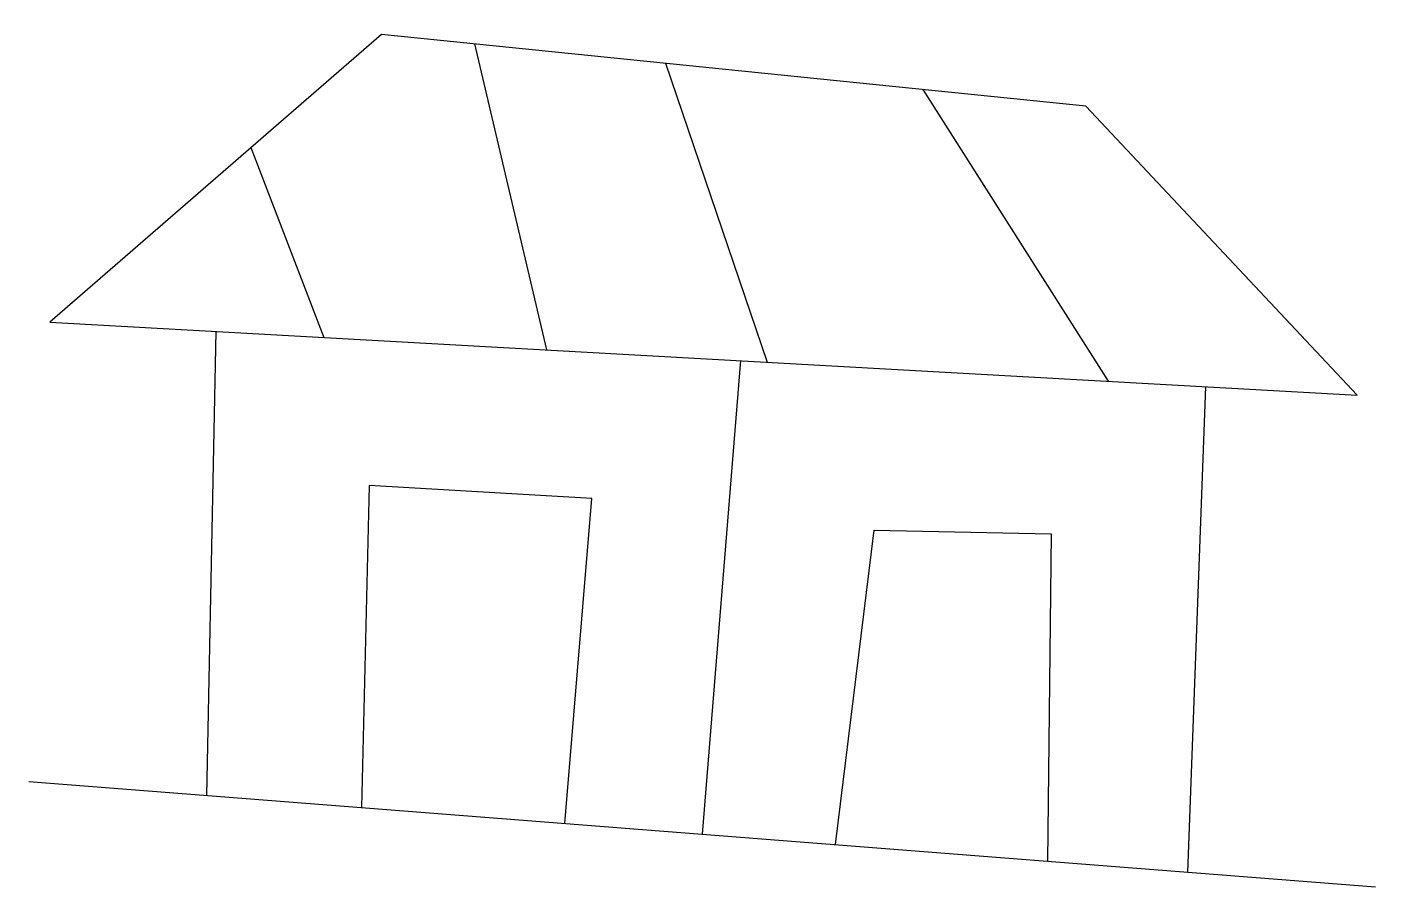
# Model space of a CAD drawing. Header units: inches. Extents: x 304037 to 460575, y 1453943 to 1639883.
# Drawn here: x 449346 to 449988, y 1629495 to 1629898 of the extents above; entities that cross this region are included whole.
import ezdxf

# ---------------------------------------------------------------- set-up
doc = ezdxf.new("R2010")
doc.units = ezdxf.units.IN
doc.header["$MEASUREMENT"] = 0
doc.linetypes.add('ACAD_ISO02W100', pattern=[15, 12, -3])
for name, color, linetype in [('CARTTRACK', 30, 'ACAD_ISO02W100'), ('SURVEY_BND', 7, 'Continuous'), ('VILLAGE_AREA', 1, 'Continuous')]:
    doc.layers.add(name, color=color, linetype=linetype)

# ---------------------------------------------------------------- blocks, each defined once
blk = doc.blocks.new('2')
at = {"layer": 'VILLAGE_AREA'}
for points in [[(1231.6403, 373.3628), (1237.7689, 373.1489), (1236.4704, 374.4747), (1233.1652, 374.742), (1231.6403, 373.3628)], [(1233.6017, 374.7067), (1233.9688, 373.2815)], [(1234.4978, 374.6342), (1235.0031, 373.2454)], [(1235.7051, 374.5366), (1236.6027, 373.1896)], [(1232.5649, 374.1991), (1232.9254, 373.3179)], [(1232.4176, 373.3356), (1232.4198, 371.1632)], [(1234.8777, 373.2498), (1234.7448, 371.0304)], [(1237.059, 373.1737), (1237.0217, 370.9003)], [(1234.1004, 371.0672), (1234.1955, 372.5901), (1233.1518, 372.6302), (1233.1473, 371.1217)], [(1235.3705, 370.9946), (1235.5203, 372.4698), (1236.3499, 372.4698), (1236.3644, 370.9378)], [(1231.5868, 371.2108), (1237.9028, 370.8499)]]:
    blk.add_lwpolyline(points, dxfattribs=at)
blk = doc.blocks.new('CHEPINAPI')
at = {"layer": 'CARTTRACK', "linetype": 'ByBlock', "xscale": 10, "yscale": 10, "zscale": 10}
blk.add_blockref('2', (-977.97, -291.534), dxfattribs=at)

msp = doc.modelspace()

# ---------------------------------------------------------------- block references
at = {"layer": 'SURVEY_BND', "linetype": 'ByBlock', "xscale": 10.02859871034559, "yscale": 10.02859871041437, "zscale": 10.02859871035882, "rotation": 358.8092314755046}
msp.add_blockref('CHEPINAPI', (334955.42, 1597611.08), dxfattribs=at)

doc.saveas('drawing.dxf')
